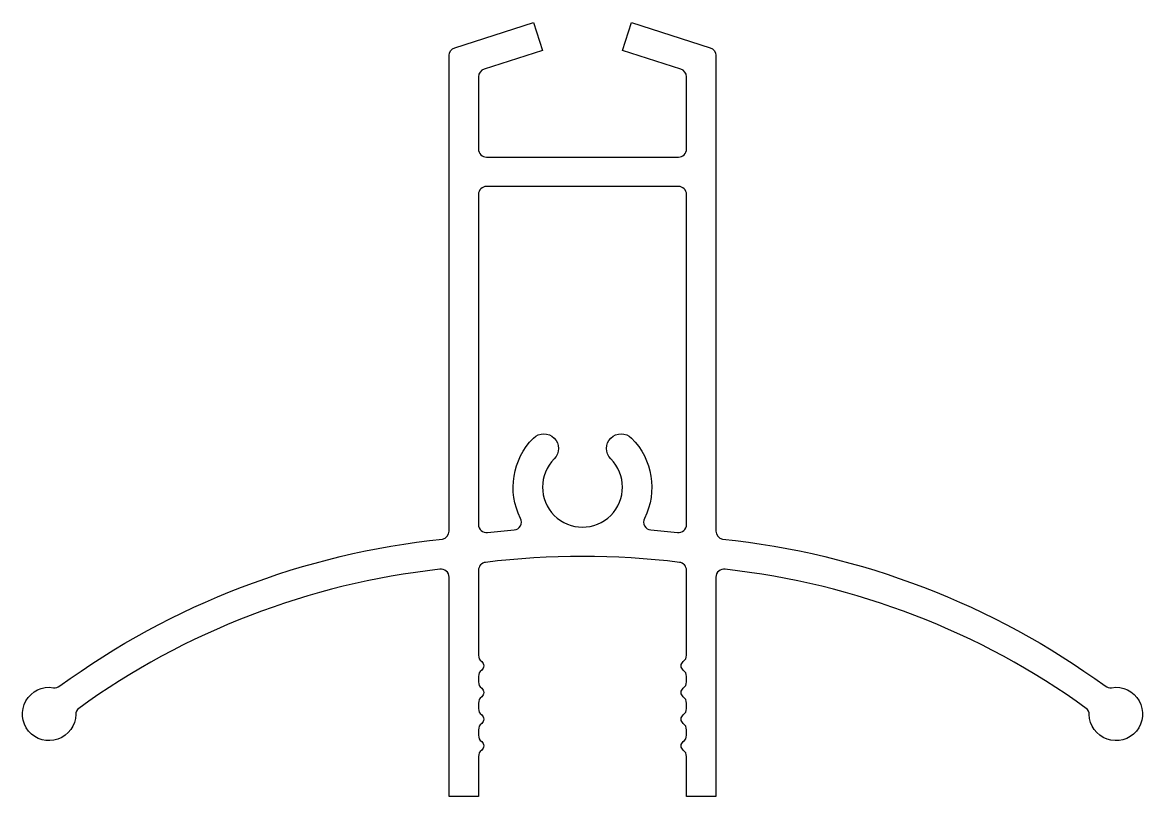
# Model space of a CAD drawing. Extents: x 132.5 to 174.5, y 223.5 to 252.5.
import ezdxf

# ---------------------------------------------------------------- set-up
doc = ezdxf.new("R2010")
doc.units = 0
doc.layers.get('0').update_dxf_attribs({"linetype": 'CONTINUOUS'})

msp = doc.modelspace()

# ---------------------------------------------------------------- linework, layer by layer
for points in [[(157.436, 250.437, 0.325915), (157.228, 250.722), (155.036, 251.426), (155.372, 252.473), (158.328, 251.525, -0.325915), (158.536, 251.239), (158.536, 233.407, 0.365367), (158.786, 233.112, -0.132011), (173.137, 227.603, 0.214168), (173.375, 227.54, -2.686232), (172.536, 226.537, 0.221778), (172.425, 226.765, 0.129458), (158.89, 231.976, 0.467794), (158.536, 231.681), (158.536, 223.458), (157.436, 223.458), (157.436, 224.958, 0.236068), (157.316, 225.198, -0.5), (157.316, 225.518, 0.236068), (157.436, 225.758), (157.436, 225.958, 0.236068), (157.316, 226.198, -0.5), (157.316, 226.518, 0.236068), (157.436, 226.758), (157.436, 226.958, 0.236068), (157.316, 227.198, -0.5), (157.316, 227.518, 0.236068), (157.436, 227.758), (157.436, 227.958, 0.236068), (157.316, 228.198, -0.5), (157.316, 228.518, 0.236068), (157.436, 228.758), (157.436, 231.939, 0.379055), (157.173, 232.237, 0.06083), (149.9, 232.237, 0.379055), (149.636, 231.939), (149.636, 228.758, 0.236068), (149.756, 228.518, -0.5), (149.756, 228.198, 0.236068), (149.636, 227.958), (149.636, 227.758, 0.236068), (149.756, 227.518, -0.5), (149.756, 227.198, 0.236068), (149.636, 226.958), (149.636, 226.758, 0.236068), (149.756, 226.518, -0.5), (149.756, 226.198, 0.236068), (149.636, 225.958), (149.636, 225.758, 0.236068), (149.756, 225.518, -0.5), (149.756, 225.198, 0.236068), (149.636, 224.958), (149.636, 223.458), (148.536, 223.458), (148.536, 231.681, 0.467794), (148.183, 231.976, 0.129458), (134.647, 226.765, 0.221778), (134.536, 226.537, -2.686232), (133.698, 227.54, 0.214168), (133.935, 227.603, -0.132011), (148.287, 233.112, 0.365367), (148.536, 233.407), (148.536, 251.239, -0.325915), (148.745, 251.525), (151.7, 252.473), (152.036, 251.426), (149.845, 250.722, 0.325915), (149.636, 250.437), (149.636, 247.726, 0.414214), (149.936, 247.426), (157.136, 247.426, 0.414214), (157.436, 247.726)], [(149.636, 233.651, 0.448282), (149.971, 233.353, -0.008091), (150.972, 233.452, 0.532026), (151.215, 233.886, -0.323804), (151.697, 236.896, -1), (152.475, 236.118, 2.413198), (154.597, 236.118, -1), (155.375, 236.896, -0.323804), (155.857, 233.886, 0.532026), (156.1, 233.452, -0.008091), (157.102, 233.353, 0.448282), (157.436, 233.651), (157.436, 246.026, 0.414214), (157.136, 246.326), (149.936, 246.326, 0.414214), (149.636, 246.026)]]:
    msp.add_lwpolyline(points, format="xyb", close=True)

doc.saveas('drawing.dxf')
